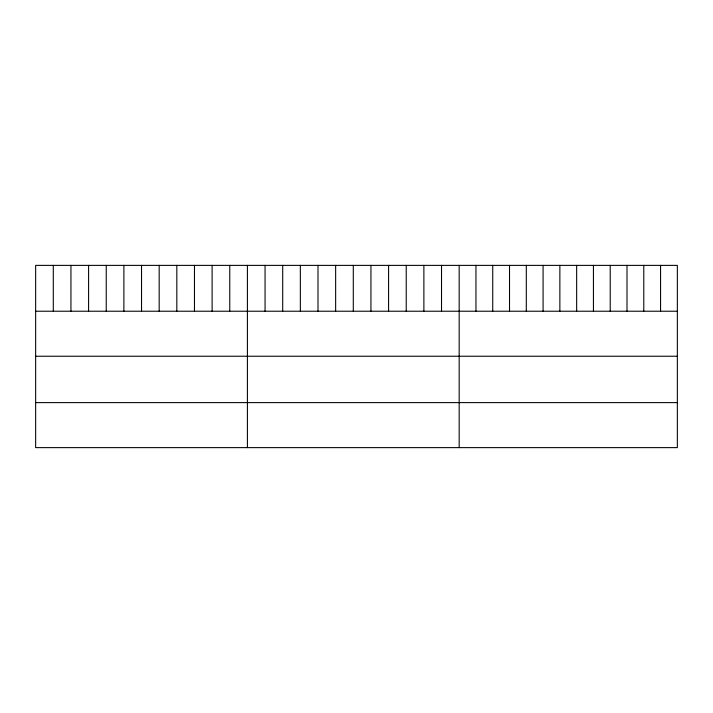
<?xml version="1.0" encoding="UTF-8"?>
<svg xmlns="http://www.w3.org/2000/svg" width="713" height="713" viewBox="0 0 713 713"><rect width="100%" height="100%" fill="white"/><g stroke="black" fill="none" stroke-linecap="round" stroke-linejoin="round"><path stroke-width="1.07" d="M677.35 311.224L677.35 447.621L35.65 447.621L35.65 265.379L677.35 265.379L677.35 311.224L35.65 311.224M35.65 356.233L677.35 356.233M35.65 402.613L677.35 402.613M660.568 265.379L660.568 311.224M643.786 265.379L643.786 311.224M627.003 265.379L627.003 311.224M610.221 265.379L610.221 311.224M593.439 265.379L593.439 311.224M576.657 265.379L576.657 311.224M559.865 265.379L559.865 311.224M543.083 265.379L543.083 311.224M526.301 265.379L526.301 311.224M509.519 265.379L509.519 311.224M492.736 265.379L492.736 311.224M475.954 265.379L475.954 311.224M459.172 265.379L459.172 447.621M441.525 265.379L441.525 311.224M423.879 265.379L423.879 311.224M406.232 265.379L406.232 311.224M388.585 265.379L388.585 311.224M370.938 265.379L370.938 311.224M353.291 265.379L353.291 311.224M335.645 265.379L335.645 311.224M317.998 265.379L317.998 311.224M300.351 265.379L300.351 311.224M282.704 265.379L282.704 311.224M265.058 265.379L265.058 311.224M247.411 265.379L247.411 447.621M229.764 265.379L229.764 311.224M212.118 265.379L212.118 311.224M194.471 265.379L194.471 311.224M176.824 265.379L176.824 311.224M159.177 265.379L159.177 311.224M141.531 265.379L141.531 311.224M123.884 265.379L123.884 311.224M106.237 265.379L106.237 311.224M88.59 265.379L88.59 311.224M70.944 265.379L70.944 311.224M53.297 265.379L53.297 311.224"/></g></svg>
